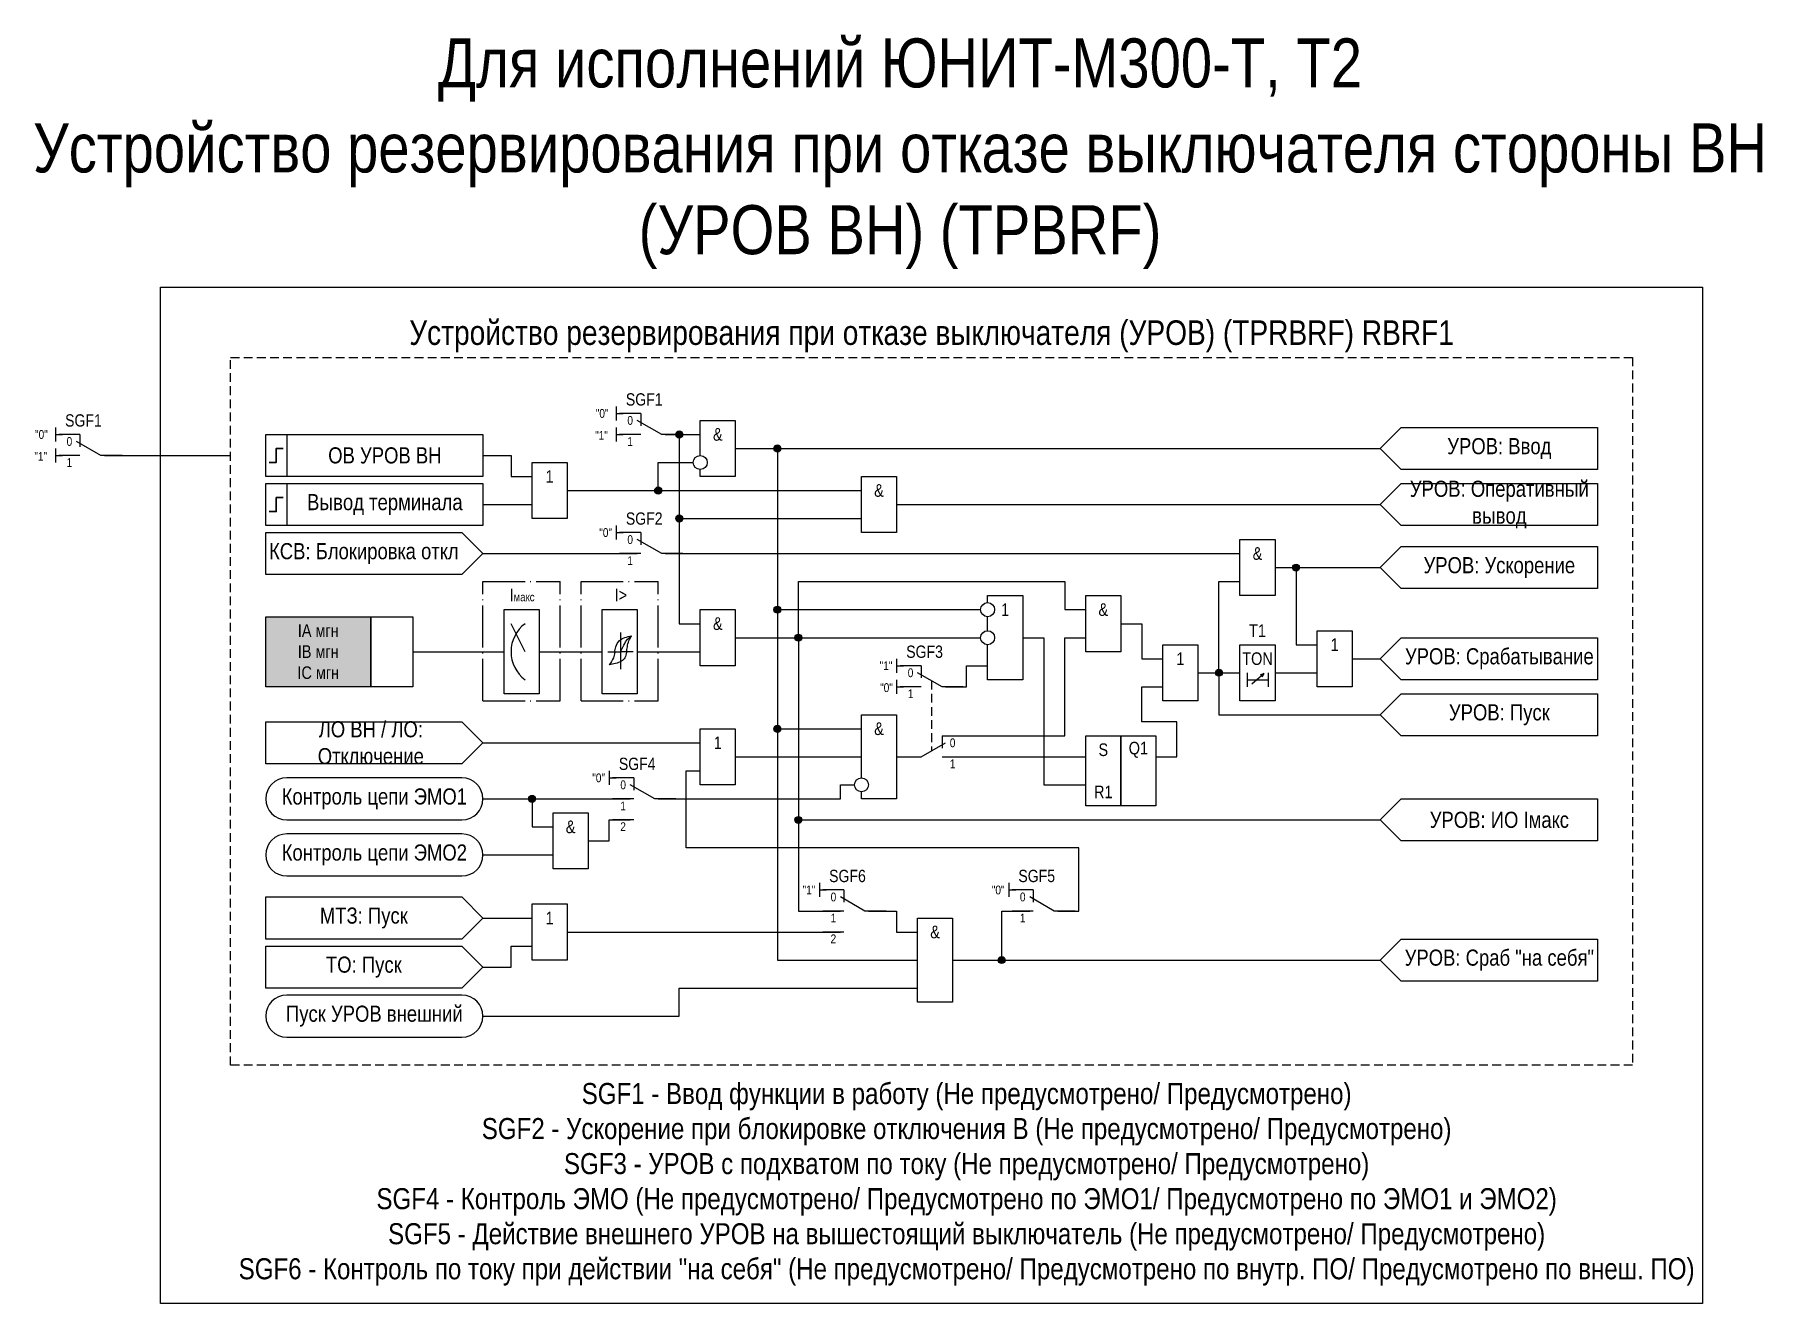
# Model space of a CAD drawing. Header units: millimetres. Extents: x -1056 to 370, y -6 to 187.
# Drawn here: x -466 to -219.5, y -6 to 175.1 of the extents above; entities that cross this region are included whole.
import ezdxf
from ezdxf.enums import TextEntityAlignment as Align

# ---------------------------------------------------------------- set-up
doc = ezdxf.new("R2010")
doc.units = ezdxf.units.MM
doc.linetypes.add('ACAD_ISO04W100', pattern=[30, 24, -3, 0, -3])
doc.linetypes.add('штриховая2', pattern=[0.375, 0.25, -0.125])
doc.layers.add('TEXT', color=7, linetype='Continuous', lineweight=25)
doc.layers.add('Основная', color=7, linetype='Continuous')
doc.styles.add('1.8_Gost_RD', font='ARIALN.TTF', dxfattribs={"height": 1.8})
doc.styles.add('2.5_Gost_RD', font='ARIALN.TTF', dxfattribs={"height": 2.5})
doc.styles.add('3.5_Gost_RD', font='ARIALN.TTF', dxfattribs={"height": 3.5})
doc.styles.add('Вывод', font='ARIALN.TTF', dxfattribs={"height": 2.5})
doc.styles.add('Компонент', font='ARIALN.TTF', dxfattribs={"height": 3.5})

# ---------------------------------------------------------------- blocks, each defined once
blk = doc.blocks.new('Точка')
at = {"ltscale": 100}
h = blk.add_hatch(color=256, dxfattribs=at)
h.dxf.hatch_style = 1
edge = h.paths.add_edge_path()
edge.add_arc((0, 0), 0.5, 0, 360)
blk.add_circle((0, 0), 0.5, dxfattribs=at)
blk = doc.blocks.new('*U79')
at = {"layer": 'Основная', "ltscale": 0.35}
blk.add_line((6, 6), (6, 2.5), dxfattribs=at)
at = {"layer": 'Основная', "color": 0}
blk.add_line((0, 0), (7, 4), dxfattribs=at)
blk = doc.blocks.new('*U81')
at = {"layer": 'Основная', "color": 0}
for p, q in [((-3, 6), (-9, 6)), ((-3, 0), (-9, 0)), ((9, 0), (3, 0))]:
    blk.add_line(p, q, dxfattribs=at)
at = {"layer": 'Основная', "ltscale": 0.25, "xscale": -1}
blk.add_blockref('*U79', (3, 0), dxfattribs=at)
at = {"layer": 'Основная'}
for tag, height, style, p in [('ОУ', 3.5, 'Компонент', (-2, 10)), ('В1', 2.5, 'Вывод', (-14, 6)), ('В2', 2.5, 'Вывод', (-6, 4)), ('В3', 2.5, 'Вывод', (-6, -2))]:
    blk.add_attdef(tag, text='', height=height, dxfattribs=dict(at, style=style)).set_placement(p, align=Align.MIDDLE_CENTER)
blk = doc.blocks.new('*U70')
at = {"layer": 'Основная', "linetype": 'ACAD_ISO04W100', "ltscale": 0.25}
for p, q in [((0, 0), (11, 0)), ((0, -17), (0, 0)), ((11, -17), (11, 0)), ((0, -17), (11, -17))]:
    blk.add_line(p, q, dxfattribs=at)
at = {"layer": 'Основная', "style": 'Компонент'}
blk.add_attdef('ОУ', text='', height=3.5, dxfattribs=at).set_placement((11, 0), align=Align.MIDDLE_CENTER)
blk = doc.blocks.new('*U90')
at = {"layer": 'Основная', "color": 0}
for p, q in [((-3, 6), (-9, 6)), ((-3, 0), (-9, 0)), ((9, 0), (3, 0))]:
    blk.add_line(p, q, dxfattribs=at)
at = {"layer": 'Основная', "ltscale": 0.25, "xscale": -1}
blk.add_blockref('*U79', (3, 0), dxfattribs=at)
at = {"layer": 'Основная'}
for tag, height, style, p in [('ОУ', 3.5, 'Компонент', (-2, 10)), ('В1', 2.5, 'Вывод', (-13, 6)), ('В2', 2.5, 'Вывод', (-6, 4)), ('В3', 2.5, 'Вывод', (-6, -2))]:
    blk.add_attdef(tag, text='', height=height, dxfattribs=dict(at, style=style)).set_placement(p, align=Align.MIDDLE_CENTER)
blk = doc.blocks.new('*U91')
at = {"layer": 'Основная', "color": 0}
for p, q in [((3, 6), (9, 6)), ((-9, 0), (-3, 0)), ((3, 0), (9, 0))]:
    blk.add_line(p, q, dxfattribs=at)
at = {"layer": 'Основная', "ltscale": 0.25}
blk.add_blockref('*U79', (-3, 0), dxfattribs=at)
at = {"layer": 'Основная'}
for tag, height, style, p in [('ОУ', 3.5, 'Компонент', (2, 10)), ('В2', 2.5, 'Вывод', (6, 4)), ('В1', 2.5, 'Вывод', (13, 6)), ('В3', 2.5, 'Вывод', (6, -2))]:
    blk.add_attdef(tag, text='', height=height, dxfattribs=dict(at, style=style)).set_placement(p, align=Align.MIDDLE_CENTER)

msp = doc.modelspace()

# ---------------------------------------------------------------- hatches: boundary and pattern name
at = {"ltscale": 100, "true_color": 0xef8637}
h = msp.add_hatch(color=30, dxfattribs=at)
h.dxf.hatch_style = 1
h.paths.add_polyline_path([(-433, 92), (-418, 92), (-418, 82), (-433, 82)])

# ---------------------------------------------------------------- linework, layer by layer
at = {"ltscale": 100}
for p, q in [((-383, 122), (-383, 120)), ((-383, 121), (-382, 121)), ((-383, 119), (-383, 117)), ((-383, 118), (-382, 118)), ((-380, 118), (-381, 118)), ((-383, 105), (-383, 103)), ((-383, 104), (-382, 104)), ((-343, 86), (-343, 84)), ((-343, 85), (-342, 85)), ((-343, 83), (-343, 81)), ((-343, 82), (-342, 82)), ((-384, 70), (-384, 68)), ((-384, 69), (-383, 69)), ((-380.5, 63), (-383.5, 63)), ((-354, 54), (-354, 52)), ((-354, 53), (-353, 53)), ((-327, 54), (-327, 52)), ((-327, 53), (-326, 53)), ((-350.5, 47), (-353.5, 47))]:
    msp.add_line(p, q, dxfattribs=at)
at = {"color": 6, "ltscale": 100}
for p, q in [((-463, 119), (-463, 117)), ((-463, 118), (-462, 118)), ((-463, 116), (-463, 114)), ((-463, 115), (-462, 115))]:
    msp.add_line(p, q, dxfattribs=at)
at = {"color": 7, "ltscale": 100}
for p, q in [((-396, 87), (-398, 91)), ((-384.21, 87), (-382.4, 87)), ((-380.58, 87), (-382.4, 87)), ((-292.29, 82.4), (-290.62, 83.88)), ((-290.62, 83.88), (-291.14, 83.66)), ((-290.62, 83.88), (-290.88, 83.42))]:
    msp.add_line(p, q, dxfattribs=at)
msp.add_line((-382.4, 89.72), (-382.4, 84.52))
at = {"linetype": 'штриховая2', "ltscale": 5}
msp.add_line((-338, 82.86), (-338, 72.86), dxfattribs=at)
at = {"color": 3, "ltscale": 100}
msp.add_lwpolyline([(-448, 139), (-228, 139), (-228, -6), (-448, -6)], close=True, dxfattribs=at)
at = {"linetype": 'штриховая2', "ltscale": 5}
msp.add_lwpolyline([(-438, 129), (-238, 129), (-238, 28), (-438, 28)], close=True, dxfattribs=at)
at = {"ltscale": 100}
for points in [[(-371, 115), (-371, 120), (-366, 120), (-366, 112), (-371, 112), (-371, 113)], [(-376, 118), (-371, 118)], [(-376, 118), (-374, 118), (-374, 91), (-371, 91)], [(-376, 118), (-374, 118), (-374, 106), (-348, 106)], [(-376, 118), (-374, 118), (-374, 91), (-371, 91)], [(-366, 116), (-274, 116)], [(-366, 116), (-360, 116), (-360, 76), (-348, 76)], [(-366, 116), (-360, 116), (-360, 93), (-331, 93)], [(-366, 116), (-360, 116), (-360, 43), (-340, 43)], [(-402, 115), (-398, 115), (-398, 112), (-395, 112)], [(-390, 110), (-377, 110), (-377, 114), (-372, 114)], [(-390, 110), (-348, 110)], [(-402, 108), (-395, 108)], [(-343, 108), (-274, 108)], [(-433, 104), (-405, 104), (-402, 101), (-405, 98), (-433, 98), (-433, 104)], [(-402, 101), (-380, 101)], [(-376, 101), (-294, 101)], [(-289, 99), (-274, 99)], [(-289, 99), (-286, 99), (-286, 88), (-283, 88)], [(-366, 89), (-357, 89), (-357, 97), (-319, 97), (-319, 93), (-316, 93)], [(-300, 84), (-297, 84), (-297, 97), (-294, 97)], [(-330, 94), (-330, 95), (-325, 95), (-325, 83), (-330, 83), (-330, 88)], [(-330, 90), (-330, 92)], [(-366, 89), (-331, 89)], [(-366, 89), (-357, 89), (-357, 63), (-274, 63)], [(-366, 89), (-357, 89), (-357, 50), (-351, 50)], [(-336, 75), (-319, 75), (-319, 89), (-316, 89)], [(-325, 89), (-322, 89), (-322, 68), (-316, 68)], [(-311, 91), (-308, 91), (-308, 86), (-305, 86)], [(-412, 87), (-399, 87)], [(-394, 87), (-385, 87)], [(-380, 87), (-371, 87)], [(-336, 82), (-333, 82), (-333, 85), (-330, 85)], [(-300, 84), (-294, 84)], [(-300, 84), (-297, 84), (-297, 78), (-274, 78)], [(-293, 84), (-293, 82)], [(-290, 84), (-290, 82)], [(-289, 84), (-283, 84)], [(-278, 86), (-274, 86)], [(-306, 72), (-303, 72), (-303, 77), (-308, 77), (-308, 82), (-305, 82)], [(-293, 83), (-290, 83)], [(-433, 77), (-405, 77), (-402, 74), (-405, 71), (-433, 71), (-433, 77)], [(-348, 69), (-348, 78), (-343, 78), (-343, 66), (-348, 66), (-348, 67)], [(-402, 74), (-371, 74)], [(-366, 72), (-348, 72)], [(-343, 72), (-340, 72)], [(-336, 72), (-316, 72)], [(-320, 50), (-317, 50), (-317, 59), (-373, 59), (-373, 70), (-371, 70)], [(-377, 66), (-351, 66), (-351, 68), (-349, 68)], [(-402, 66), (-381, 66)], [(-402, 66), (-395, 66), (-395, 62), (-392, 62)], [(-387, 60), (-384, 60), (-384, 63), (-381, 63)], [(-402, 58), (-392, 58)], [(-433, 52), (-405, 52), (-402, 49), (-405, 46), (-433, 46), (-433, 52)], [(-347, 50), (-343, 50), (-343, 47), (-340, 47)], [(-335, 43), (-328, 43), (-328, 50), (-324, 50)], [(-402, 49), (-395, 49)], [(-390, 47), (-351, 47)], [(-340, 42), (-340, 49), (-335, 49), (-335, 37), (-340, 37), (-340, 42)], [(-433, 45), (-405, 45), (-402, 42), (-405, 39), (-433, 39), (-433, 45)], [(-402, 42), (-398, 42), (-398, 45), (-395, 45)], [(-335, 43), (-274, 43)], [(-402, 35), (-374, 35), (-374, 39), (-340, 39)]]:
    msp.add_lwpolyline(points, dxfattribs=at)
for points in [[(-243, 119), (-243, 113), (-271, 113), (-274, 116), (-271, 119)], [(-433, 118), (-430, 118), (-430, 112), (-433, 112)], [(-433, 118), (-402, 118), (-402, 112), (-433, 112)], [(-395, 114), (-390, 114), (-390, 106), (-395, 106)], [(-433, 111), (-402, 111), (-402, 105), (-433, 105)], [(-433, 111), (-430, 111), (-430, 105), (-433, 105)], [(-348, 112), (-343, 112), (-343, 104), (-348, 104)], [(-243, 111), (-243, 105), (-271, 105), (-274, 108), (-271, 111)], [(-294, 103), (-289, 103), (-289, 95), (-294, 95)], [(-271, 102), (-243, 102), (-243, 96), (-271, 96), (-274, 99)], [(-316, 95), (-311, 95), (-311, 87), (-316, 87)], [(-433, 92), (-418, 92), (-418, 82), (-433, 82)], [(-418, 92), (-412, 92), (-412, 82), (-418, 82)], [(-399, 93), (-394, 93), (-394, 81), (-399, 81)], [(-385, 93), (-380, 93), (-380, 81), (-385, 81)], [(-371, 93), (-366, 93), (-366, 85), (-371, 85)], [(-283, 90), (-278, 90), (-278, 82), (-283, 82)], [(-271, 89), (-243, 89), (-243, 83), (-271, 83), (-274, 86)], [(-305, 88), (-300, 88), (-300, 80), (-305, 80)], [(-294, 88), (-289, 88), (-289, 80), (-294, 80)], [(-271, 81), (-243, 81), (-243, 75), (-271, 75), (-274, 78)], [(-371, 76), (-366, 76), (-366, 68), (-371, 68)], [(-316, 75), (-311, 75), (-311, 65), (-316, 65)], [(-311, 75), (-306, 75), (-306, 65), (-311, 65)], [(-271, 66), (-243, 66), (-243, 60), (-271, 60), (-274, 63)], [(-392, 64), (-387, 64), (-387, 56), (-392, 56)], [(-395, 51), (-390, 51), (-390, 43), (-395, 43)], [(-271, 46), (-243, 46), (-243, 40), (-271, 40), (-274, 43)]]:
    msp.add_lwpolyline(points, close=True, dxfattribs=at)
at = {"lineweight": 30, "ltscale": 100}
for points in [[(-430.5, 116), (-431.5, 116), (-431.5, 114), (-432.5, 114)], [(-430.5, 109), (-431.5, 109), (-431.5, 107), (-432.5, 107)]]:
    msp.add_lwpolyline(points, dxfattribs=at)
at = {"color": 6, "ltscale": 100}
msp.add_lwpolyline([(-456, 115), (-438, 115)], dxfattribs=at)
at = {"ltscale": 100}
for points in [[(-430, 63), (-405, 63, 1), (-405, 69), (-430, 69, 1)], [(-430, 55), (-405, 55, 1), (-405, 61), (-430, 61, 1)], [(-430, 32), (-405, 32, 1), (-405, 38), (-430, 38, 1)]]:
    msp.add_lwpolyline(points, format="xyb", close=True, dxfattribs=at)
for centre in [(-371, 114), (-330, 89)]:
    msp.add_circle(centre, 1)
for centre in [(-330, 93), (-348, 68)]:
    msp.add_circle(centre, 1, dxfattribs=at)
at = {"color": 7, "ltscale": 100}
msp.add_arc((-393, 87), 5, 126.8699, 233.1301, dxfattribs=at)
for points in [[(-383.2, 86.92), (-383.05, 87.71), (-382.56, 88.54), (-380.8, 89.26)], [(-382.4, 87), (-382, 87.72), (-381.53, 88.6), (-380.8, 89.26)], [(-381.52, 86.92), (-381.4, 87.71), (-381.19, 88.54), (-380.8, 89.26)], [(-383.2, 86.92), (-383.4, 86.13), (-384, 85.12)], [(-381.52, 86.92), (-381.75, 86.13), (-382.24, 85.67), (-384, 85.12)]]:
    msp.add_spline(points, degree=3)

# ---------------------------------------------------------------- block references
at = {"ltscale": 100}
for p in [(-374, 118), (-360, 116), (-377, 110), (-374, 106), (-286, 99), (-360, 93), (-357, 89), (-297, 84), (-360, 76), (-395, 66), (-357, 63), (-328, 43)]:
    msp.add_blockref('Точка', p, dxfattribs=at)
at = {"layer": 'Основная', "ltscale": 0.25, "xscale": 0.5, "yscale": 0.5, "zscale": 0.5}
for name, p, values in [('*U81', (-378, 118), {'ОУ': 'SGF1', 'В1': '"0"', 'В2': '0', 'В3': '1'}), ('*U90', (-378, 101), {'ОУ': 'SGF2', 'В1': '"0"', 'В2': '0', 'В3': '1'}), ('*U90', (-338, 82), {'ОУ': 'SGF3', 'В1': '"1"', 'В2': '0', 'В3': '1'}), ('*U90', (-379, 66), {'ОУ': 'SGF4', 'В1': '"0"', 'В2': '0', 'В3': '1'}), ('*U90', (-349, 50), {'ОУ': 'SGF6', 'В1': '"1"', 'В2': '0', 'В3': '1'}), ('*U90', (-322, 50), {'ОУ': 'SGF5', 'В1': '"0"', 'В2': '0', 'В3': '1'})]:
    msp.add_blockref(name, p, dxfattribs=at).add_auto_attribs(values)
at = {"layer": 'Основная', "color": 6, "ltscale": 0.25, "xscale": 0.5, "yscale": 0.5, "zscale": 0.5}
msp.add_blockref('*U81', (-458, 115), dxfattribs=at).add_auto_attribs({'ОУ': 'SGF1', 'В1': '"0"', 'В2': '0', 'В3': '1'})
at = {"layer": 'Основная', "ltscale": 0.25}
for p in [(-402, 97), (-388, 97)]:
    msp.add_blockref('*U70', p, dxfattribs=at)
ref = msp.add_blockref('*U91', (-338, 72), dxfattribs=dict(at, xscale=0.5, yscale=0.5, zscale=0.5))
ref.add_attrib('В2', '0', dxfattribs={"height": 1.25, "style": 'Вывод'}).set_placement((-335, 74), align=Align.MIDDLE_CENTER)
ref.add_attrib('В3', '1', dxfattribs={"height": 1.25, "style": 'Вывод'}).set_placement((-335, 71), align=Align.MIDDLE_CENTER)

# ---------------------------------------------------------------- texts
at = {"color": 30, "ltscale": 100, "attachment_point": 5, "style": '3.5_Gost_RD'}
for s, insert, char_height, width in [('{\\C4;Для исполнений ЮНИТ-М300-Т, Т2}', (-342.5, 170), 7, 254.6227), ('{\\C3;Устройство резервирования при отказе выключателя стороны ВН (УРОВ ВН) (TPBRF)}', (-342.5, 152), 7, 254.6227), ('Устройство резервирования при отказе выключателя (УРОВ) (TPRBRF) {\\C6;RBRF1}', (-338, 132), 3.5, 200), ('SGF1 - Ввод функции в работу (Не предусмотрено/ Предусмотрено)\\PSGF2 - Ускорение при блокировке отключения В (Не предусмотрено/ Предусмотрено)\\PSGF3 - УРОВ с подхватом по току (Не предусмотрено/ Предусмотрено)\\PSGF4 - Контроль ЭМО (Не предусмотрено/ Предусмотрено по ЭМО1/ Предусмотрено по ЭМО1 и ЭМО2)\\PSGF5 - Действие внешнего УРОВ на вышестоящий выключатель (Не предусмотрено/ Предусмотрено)\\PSGF6 - Контроль по току при действии "на себя" (Не предусмотрено/ Предусмотрено по внутр. ПО/ Предусмотрено по внеш. ПО)', (-333, 11), 3, 210)]:
    msp.add_mtext(s, dxfattribs=dict(at, insert=insert, char_height=char_height, width=width))
at = {"ltscale": 100, "char_height": 1.25, "attachment_point": 1, "style": '3.5_Gost_RD'}
for s, insert in [('"1"', (-386, 118.5)), ('\\pi0.1597;"0"', (-345.5, 82.5)), ('2', (-382.41, 62.66)), ('2', (-352.41, 46.66))]:
    msp.add_mtext_dynamic_manual_height_columns(s, width=2, gutter_width=17.5, heights=[0], dxfattribs=dict(at, insert=insert))
at = {"ltscale": 100, "char_height": 1.8, "attachment_point": 5}
for s, insert, width, style in [('&', (-368.5, 118), 5, '2.5_Gost_RD'), ('1', (-392.5, 112), 5, '2.5_Gost_RD'), ('&', (-345.5, 110), 5, '2.5_Gost_RD'), ('&', (-291.5, 101), 5, '2.5_Gost_RD'), ('1', (-327.5, 93), 5, '2.5_Gost_RD'), ('&', (-313.5, 93), 5, '2.5_Gost_RD'), ('&', (-368.5, 91), 5, '2.5_Gost_RD'), ('{\\C7;IA мгн \\PIВ мгн \\PIС мгн}', (-425.5, 87), 15, '1.8_Gost_RD'), ('T1', (-291.5, 90), 5, '2.5_Gost_RD'), ('1', (-280.5, 88), 5, '2.5_Gost_RD'), ('1', (-302.5, 86), 5, '2.5_Gost_RD'), ('TON', (-291.5, 86), 5, '2.5_Gost_RD'), ('&', (-345.5, 76), 5, '2.5_Gost_RD'), ('1', (-368.5, 74), 5, '2.5_Gost_RD'), ('Q1', (-308.5, 73), 5, '2.5_Gost_RD'), ('S', (-313.5, 73), 5, '2.5_Gost_RD'), ('R1', (-313.5, 67), 5, '2.5_Gost_RD'), ('&', (-389.5, 62), 5, '2.5_Gost_RD'), ('1', (-392.5, 49), 5, '2.5_Gost_RD'), ('&', (-337.5, 47), 5, '2.5_Gost_RD')]:
    msp.add_mtext(s, dxfattribs=dict(at, insert=insert, width=width, style=style))
at = {"color": 6, "ltscale": 100, "insert": (-466, 115.5), "char_height": 1.25, "attachment_point": 1, "style": '3.5_Gost_RD'}
msp.add_mtext_dynamic_manual_height_columns('"1"', width=2, gutter_width=17.5, heights=[0], dxfattribs=at)
at = {"color": 7, "ltscale": 100, "char_height": 1.8, "attachment_point": 1, "style": '1.8_Gost_RD'}
for s, insert in [('\\pi2.7859;I{\\H0.66667x;макс}', (-401, 96)), ('\\pi4.7676;I>', (-388, 96))]:
    msp.add_mtext_dynamic_manual_height_columns(s, width=11, gutter_width=17.5, heights=[0], dxfattribs=dict(at, insert=insert))
at = {"layer": 'TEXT', "ltscale": 100, "char_height": 2.3, "attachment_point": 5, "style": '2.5_Gost_RD'}
for s, insert, width in [('ОВ УРОВ ВН', (-416, 115), 28), ('УРОВ: Ввод', (-257, 116), 28), ('УРОВ: Оперативный вывод', (-257, 108), 28), ('Вывод терминала', (-416, 108), 28), ('КСВ: Блокировка откл', (-419, 101), 28), ('УРОВ: Ускорение', (-257, 99), 28), ('УРОВ: Срабатывание', (-257, 86), 28), ('{\\C256;УРОВ: Пуск}', (-257, 78), 28), ('ЛО ВН / ЛО: Отключение', (-418, 74), 28), ('Контроль цепи ЭМО1', (-417.5, 66), 31), ('{\\C256;УРОВ: ИО Iмакс}', (-257, 63), 28), ('Контроль цепи ЭМО2', (-417.5, 58), 31), ('МТЗ: Пуск', (-419, 49), 28), ('УРОВ: Сраб "на себя"', (-257, 43), 28), ('ТО: Пуск', (-419, 42), 28), ('Пуск УРОВ внешний', (-417.5, 35), 31)]:
    msp.add_mtext(s, dxfattribs=dict(at, insert=insert, width=width))

doc.saveas('drawing.dxf')
